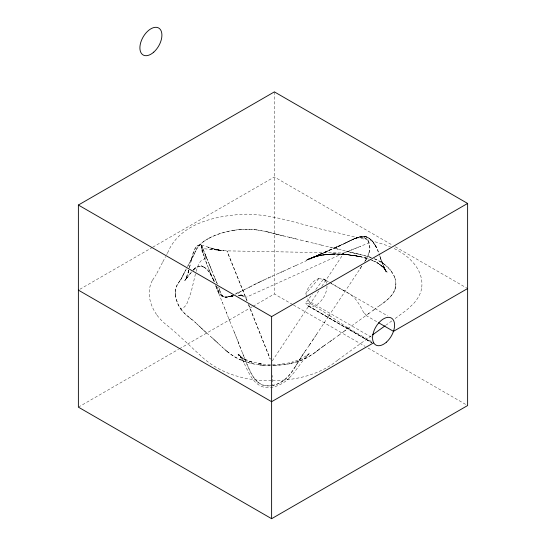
<?xml version="1.0" encoding="UTF-8"?>
<svg xmlns="http://www.w3.org/2000/svg" width="546" height="546" viewBox="0 0 546 546"><rect width="100%" height="100%" fill="white"/><g stroke="black" fill="none" stroke-linecap="round" stroke-linejoin="round"><path stroke-width="0.41" stroke-dasharray="2.73 2.05" d="M189.496 267.608L192.834 254.026L195.68 247.543L198.205 245.174L201.378 245.018L202.197 249.74M421.771 287.21C423.744 268.864 407.869 254.579 392.485 247.802M395.741 286.445L395.611 280.446M395.713 286.616C394.287 294.362 387.81 299.768 381.722 304.129M189.469 267.683L190.404 263.663M190.895 261.438L191.66 258.265M195.475 273.846L191.236 291.721L187.121 303.221L185.333 305.978L183.265 307.978L180.869 309.091L178.992 306.135A79.702 46.014 0 0 1 176.378 300.034L175.273 293.98M191.434 259.173C193.066 254.313 194.151 243.857 201.378 245.018L214.558 249.085M188.745 270.652L188.145 273.02L188.834 270.598M188.916 269.936L185.592 279.791L186.404 278.105L184.725 280.726L193.025 270.134L196.028 267.547L194.506 268.407C197.031 267.083 199.911 265.834 202.812 266.537L202.218 266.434L204.996 267.69L204.279 267.185L208.777 271.444L214.544 281.538L213.227 279.224M196.15 271.423C197.734 266.748 199.119 259.766 204.934 258.94A35.9 7.951 67.4 0 0 207.241 265.213M188.834 270.441L186.022 278.726L187.176 277.102L185.517 279.388L191.612 271.826M368.987 252.723L369.895 247.536L369.082 242.82L343.925 253.023L245.857 297.447L237.988 292.949M368.891 253.003L366.502 258.401M394.949 289.441L395.946 283.975L394.997 278.112M194.574 253.283L195.912 250.327M394.758 289.953C391.851 297.01 385.333 301.569 379.34 305.842M195.011 252.232L195.263 251.658M182.535 276.337L183.203 274.931M182.596 276.201L182.978 275.402M182.494 276.413L181.702 278.03M183.074 275.198L185.306 270.802M183.258 274.809L183.436 274.44M183.558 274.194L183.811 273.689M181.982 277.477L180.296 280.323M193.762 255.064L194.54 253.358L193.407 255.746M183.934 273.444L184.562 272.215M193.721 255.146L192.963 256.565M181.661 278.112L181.115 279.108M188.274 265.24L190.513 260.968M188.384 265.035L187.592 266.544M162.865 261.787L165.595 256.579M184.685 271.976L186.029 269.458M188.049 265.663L187.831 266.086M189.414 263.049L189.653 262.592M189.776 262.36L190.138 261.671M162.531 262.421L156.224 274.556M185.428 270.57L185.674 270.12M190.349 261.275L190.752 260.517M185.981 269.547L186.377 268.803M152.552 280.159L156.149 274.665M190.643 260.729L191.489 259.193M193.257 256.026L191.585 259.022M191.373 259.398L191.619 258.968M166.701 254.559L167.301 253.501M167.602 252.969C179.675 222.891 217.103 215.281 246.014 214.175C277.423 214.428 306.988 227.211 337.578 232.705C355.112 237.776 373.491 240.035 390.479 246.915M364.871 261.281C372.468 253.371 371.846 232.528 356.661 238.076C352.893 239.332 349.385 241.23 345.802 242.922M364.912 261.213L365.24 260.654M295.611 366.107L297.16 363.588M297.331 363.308L298.375 361.636M178.112 283.442L179.532 281.347M295.27 366.666L292.028 371.628A55.323 48.526 -29.3 0 1 291.073 372.986C286.684 379.04 280.31 383.783 272.932 385.408L272.304 375.457M298.553 361.356L299.788 359.418M299.966 359.138L301.399 356.934M301.583 356.661L303.037 354.463M361.397 266.755L361.759 266.209M316.475 334.486L324.617 322.16M361.78 266.175L327.805 317.349M272.304 360.906L318.987 290.588M321.812 286.336L343.925 253.023L226.918 250.867L201.911 248.56L201.481 246.574M316.639 334.241L311.527 341.912M324.256 322.706L328.938 315.649M314.455 337.53L315.185 336.438M359.944 268.96L361.036 267.308M313.349 339.189L308.626 346.205M303.405 353.917L304.504 352.279M309.684 344.642L310.79 343.004M305.985 350.095C296.28 362.831 290.431 381.606 272.884 385.415M309.316 345.188L305.46 350.866M180.009 280.699L179.375 281.565A53.979 31.163 0 0 0 175.191 291.018M179.668 281.17L180.228 280.412M329.586 315.629A24.986 10.579 49.4 0 0 329.156 315.349L310.449 303.453A70.366 33.19 -48.4 0 1 306.586 303.173L305.746 303.037L312.455 294.001M315.806 289.482L323.628 278.945L328.794 281.927M306.026 356.982L309.248 353.412C301.146 361.452 295.891 371.901 287.483 379.647M193.182 270.079L195.222 267.874L193.537 269.485C196.007 267.397 199.126 265.738 202.464 266.366L201.085 265.834C208.279 267.833 210.968 275.314 214.319 281.142L214.08 280.678L214.646 281.859M307.944 354.873L308.968 353.924L301.412 358.872L292.67 362.059L293.093 361.93C281.552 364.885 269.41 365.315 257.651 363.479L262.565 364.168L248.382 361.09L252.969 362.599L240.752 357.357L244.833 359.766L238.008 354.579L241.523 357.487L238.288 354.436L241.503 357.869L238.622 354.177L243.748 362.442M289.496 377.798C283.415 383.975 274.836 388.035 266.073 387.667C249.815 385.101 247.085 365.172 238.827 353.781M192.956 270.181L196.028 267.547M317.397 350.723L317.758 350.443M317.219 350.866L317.936 350.3M338.008 359.93L372.024 335.251M317.417 350.709L315.39 352.286M317.82 350.389L321.833 347.345M318.106 350.163L319.253 349.276M337.783 360.114C319.738 374.911 295.877 380.309 272.973 380.61M315.513 352.19L307.535 357.459M319.567 349.037L320.209 348.553M314.974 352.6L314.557 352.907A84.398 48.724 0 0 1 311.541 355.037L303.842 359.302L295.133 362.476M321.178 347.829L323.505 346.137M338.629 335.326L342.322 332.637M322.167 347.106L322.836 346.621M343.707 331.627L369.308 313.111M339.175 334.923L330.002 341.537M342.008 332.862L343.878 331.504M368.072 314.005L373.43 310.108M391.823 320.925L386.275 324.952M344.656 330.937L345.427 330.378M374.01 309.691L377.941 306.845M373.02 310.408L374.283 309.493M395.188 318.482L406.913 309.848L413.615 303.542A75 43.305 0 0 0 421.867 287.216M377.682 307.036L380.931 304.702M332.835 339.516L333.633 338.943M323.225 346.341L328.76 342.417M323.846 345.891L324.249 345.604M331.224 340.67L332.029 340.097M324.652 345.318L325.054 345.031M330.965 340.854L328.385 342.683M325.464 344.744L325.873 344.451M205.296 240.411C214.865 234.33 226.099 231.272 237.251 229.784M79.853 289.278L152.061 247.591M152.798 247.161L274.379 176.972L392.39 245.106M78.378 407.132L178.59 349.276M179.327 348.853L252.272 306.736M253.01 306.313L274.379 293.973L292.813 304.62M307.098 357.691L299.208 361.179L290.656 363.588M250.245 286.759L235.483 294.096L236.084 293.837M246.335 288.766L247.481 288.179M249.297 287.244L254.873 284.391M251.31 286.213L252.348 285.674M244.574 289.667L240.957 291.496M253.76 284.957L261.097 281.299M255.364 284.145L256.333 283.654M256.818 283.408L258.729 282.459M240.588 291.687L238.356 292.772M259.207 282.221L272.734 275.942M261.575 281.067L264.933 279.477M344.587 243.332C351.023 240.656 357.377 236.036 364.68 236.514L359.302 236.991L362.046 236.493M345.311 243.161L343.83 243.857M343.338 244.089L341.359 244.997M265.902 279.026L266.878 278.583M354.845 238.534L339.585 245.611M316.25 256.279L318.222 255.378M286.705 269.683L289.673 268.339M293.584 266.557L296.533 265.213M321.382 253.938L323.498 252.975M288.67 268.789L293.891 266.414M310.79 258.756L321.669 253.808M267.861 278.132L268.844 277.689M283.333 271.212L287.565 269.294M296.007 265.458L311.316 258.524M322.652 253.358L328.562 250.696M340.868 245.222L337.913 246.553M324.624 252.47L334.957 247.864M283.749 271.028L278.794 273.253M321.341 253.678L314.694 256.654L320.543 254.054M269.833 277.238L270.823 276.795M279.784 272.809L281.77 271.915M319.833 254.354L331.006 249.379M325.109 251.993L340.622 245.168L334.5 247.864L339.817 245.509M330.043 250.041L329.054 250.477M271.819 276.351L279.102 273.116M331.518 249.385L332.009 249.167M333.988 248.293C343.98 245.386 353.064 236.152 363.923 237.53M335.947 247.427L336.93 246.99M316.509 255.842L322.065 253.392L315.349 256.327M317.185 255.521L310.381 258.476L316.093 256.026M312.319 257.637L317.949 255.248L307.214 259.534C323.928 252.081 342.82 253.46 360.394 256.613C345.795 253.856 330.63 252.75 316.052 256.32L326.392 254.436L335.729 253.822L324.631 254.586L316.878 256.238L309.056 258.661L322.181 254.825L311.124 257.773L319.226 255.678L329.811 254.211M313.042 257.309L305.658 260.387L312.749 257.453L311.084 258.128M342.397 253.713L360.694 246.219M308.142 259.35L314.735 256.702L309.746 258.586L318.939 255.692M355.275 238.363C367.908 230.999 376.706 244.56 379.49 255.2C376.72 248.027 373.6 238.513 365.131 236.589M231.913 295.584C224.515 299.788 217.752 294.99 216.83 286.732M231.777 295.639C223.621 300.566 219.983 293.966 218.769 287.373M293.803 362.844L294.424 362.674M313.759 257.07C329.238 252.341 345.707 253.883 361.363 256.832L353.869 255.535M291.892 363.315L287.428 364.216M289.899 363.745L286.118 364.435M221.103 295.57C224.515 298.744 229.573 296.144 233.401 295.816M233.463 295.802L228.044 296.792L233.019 296M233.606 230.296L232.958 230.405A61.241 35.36 0 0 0 209.152 238.179M286.677 364.339L275.389 365.492M233.941 230.241L242.868 229.306M233.122 295.939L229.102 296.526L233.299 296.034M285.367 364.544L272.434 365.574M237.612 229.736L238.636 229.627M239.141 229.579L240.165 229.484M240.438 229.463L244.669 229.245M199.529 244.833L200.232 244.82M243.134 229.293L244.219 229.252M233.647 295.707L231.34 295.802L233.033 295.734M274.713 365.52L272.331 365.574M270.024 385.879C252.047 386.861 248.048 364.987 242.137 352.197M244.485 229.245L253.583 229.518L262.742 230.828M238.111 295.55L241.728 295.488L238.725 295.529L242.117 295.659L244.738 296.758L243.229 295.946M245.352 229.224L246.717 229.218M271.417 380.623C245.516 381.06 218.393 373.43 199.734 354.77C188.384 344.594 177.655 333.688 165.663 324.263A91.981 53.105 0 0 1 156.552 314.557M270.482 365.581L265.895 365.451M270.29 365.581L267.868 365.533M268.072 385.988L263.411 385.38M247.399 229.218L250.798 229.32M331.893 254.074C343.373 253.986 354.893 255.057 365.997 258.06L363.704 257.412L368.891 259.097M266.544 365.479L267.226 365.513M265.24 365.41L265.868 365.445M263.254 365.274L265.192 365.41M251.474 229.361L252.825 229.456M264.51 365.37L261.909 365.151M253.501 229.511L255.514 229.709M262.49 365.206L259.91 364.94M210.244 249.331L220.727 250.355L214.387 249.283L220.802 250.443L214.401 249.14L220.877 250.553L214.428 249.051M218.584 250.102L223.846 250.689L218.584 250.102L220.727 250.355M261.145 365.076L257.193 364.571M352.382 255.316L343.57 254.32L358.203 256.245M256.183 229.784L265.936 231.518M259.145 364.844L254.545 364.121M255.132 364.23C245.277 362.517 235.735 358.524 227.989 352.143M253.781 363.97L242.096 360.51M264.039 231.095L265.417 231.395M356.599 253.665L358.463 254.074M357.173 253.794L357.787 253.924M356.04 253.542L356.408 253.624M356.879 253.733L354.17 253.126M358.156 254.006L361.329 254.723A70.803 40.875 0 0 1 369.942 257.077M354.641 253.228L355.105 253.337M359.916 254.395L371.423 257.616M265.718 231.463L267.479 231.886M352.757 252.791L354.34 253.16M353.706 253.016L352.286 252.682M266.311 231.6L266.898 231.743M283.429 235.892L287.312 236.814M281.661 235.476L283.9 236.008M287.21 236.787L289.728 237.387M352.45 252.723L349.413 251.986M289.025 237.217L291.202 237.742M280.555 235.21L282.173 235.599M290.991 237.687L293.502 238.295M280.91 235.299L278.658 234.753M321.103 245.031L330.446 247.29M351.337 252.457L350.375 252.225M293.373 238.261L296.014 238.902M314.571 243.448L318.768 244.465M331.156 247.461L334.923 248.375M318.591 244.424L321.915 245.229M329.9 247.154L331.524 247.55M334.753 248.334L336.179 248.683M295.522 238.786L301.03 240.131M306.197 241.4L314.824 243.509M277.771 234.534L279.026 234.841M359.152 256.422L368.98 259.125M336.916 248.867L337.994 249.133M335.831 248.601L339.933 249.611M349.931 252.115L340.69 249.802M267.192 231.811L268.543 232.152M300.88 240.09L307.302 241.666M277.143 234.377L278.207 234.644M348.45 251.747L348.935 251.87M276.522 234.227L277.32 234.425M339.08 249.399L341.182 249.925M347.433 251.494L347.939 251.624M267.82 231.968L269.308 232.343M276.883 234.316L275.273 233.913M345.898 251.112L346.41 251.242M275.58 233.988L276.447 234.207M275.15 233.879L273.034 233.333M268.796 232.214L270.932 232.773M274.297 233.661L274.72 233.77M273.874 233.552L271.348 232.883M270.693 232.712L271.546 232.937M369.922 257.098L371.096 257.5M201.324 245.052L202.846 248.205M374.392 258.756L379.743 261.322L384.336 264.271M241.578 360.299L236.084 357.637A71.069 41.032 0 0 1 228.16 352.252L227.58 351.808M374.501 258.804C380.774 261.391 386.711 265.22 390.909 270.632M370.27 259.534L375.662 261.903L373.225 260.572M371.908 260.237L379.45 264.182L377.013 262.469L382.889 266.926L380.514 264.783L385.565 269.84L383.476 267.24L385.613 270.4L382.91 265.097L385.626 270.707L383.886 267.472L387.141 272.181L382.801 266.782L385.08 269.239L380.084 264.455L382.466 266.544L377.013 262.469M244.533 359.336L248.683 361.445M326.706 283.36A15.568 8.989 -60 0 0 323.628 278.945L328.371 281.913M331.006 283.401L345.065 291.366M347.236 292.574C355.753 296.649 359.985 305.419 364.059 313.404M395.338 246.806L466.885 288.117M329.45 282.302L387.735 315.957M366.018 315.486L377.463 322.092M371.246 337.114L308.947 301.153L310.449 303.453M348.423 328.207L372.092 341.871M308.599 306.197L372.031 342.779L307.425 305.426L371.649 342.574M293.55 305.043L365.097 346.348M368.045 348.055L466.147 404.688M347.543 327.689L329.579 315.595M221.983 296.232L219.574 293.618L216.578 286.063M384.657 264.51L390.438 270.038L394.424 276.576M190.254 318.257L193.939 321.225M190.397 318.366L189.38 317.574M191.366 319.117L192.021 319.628A61.807 35.688 0 0 1 193.011 320.427L194.717 321.915M189.209 317.444L188.582 316.939M188.67 317.014L184.179 313.001A62.244 35.934 0 0 1 180.869 309.091A70.891 40.93 0 0 1 178.201 304.6L175.764 297.707M227.887 352.061L226.979 351.317M227.477 351.726L224.747 349.42M226.883 351.235L226.433 350.866M226.092 350.573L221.888 346.853M258.121 382.507L255.303 379.607L252.245 375.15M194.376 321.614L195.059 322.222M223.771 348.553L220.639 345.693M206.675 332.958L210.579 336.445M205.33 331.75L206.804 333.067M210.497 336.377L211.971 337.694M205.801 332.173L203.132 329.757M211.814 337.558L213.438 339.018M204.477 330.978L204.921 331.374M213.322 338.916L214.168 339.687M194.888 322.065L195.407 322.543M203.494 330.091L203.863 330.419M213.984 339.516L215.622 341.011M195.175 322.331L197.045 324.071M214.51 339.994L215.097 340.533M202.709 329.375L203.153 329.777M202.266 328.965L202.771 329.422M215.486 340.888L215.984 341.346M202.402 329.095L200.498 327.327M215.868 341.243L216.346 341.68M202.04 328.76L201.317 328.091M216.257 341.591L217.069 342.349M217.015 342.301L217.424 342.683M217.39 342.649L217.786 343.018M220.209 345.29L220.755 345.802M200.054 326.911L200.6 327.423M217.642 342.881L219.922 345.024M219.669 344.785L220.284 345.359M200.245 327.088L199.529 326.419M196.983 324.01L197.399 324.406M199.174 326.085L199.638 326.522M197.365 324.372L199.222 326.133M391.189 270.993L393.884 275.382L395.529 280.057M180.869 309.091L183.026 311.759A72.632 41.933 0 0 0 188.602 316.933M156.593 314.551C152.587 308.831 149.816 302.115 149.27 295.113A76.774 44.322 0 0 1 152.484 280.146M374.106 243.543L373.3 242.267L375.361 245.529M217.117 283.442L216.421 281.886M217.431 284.159L214.858 278.235M216.189 281.367L212.64 272.679M210.579 273.396L212.687 278.412M207.767 260.756L207.132 259.227M208.463 262.408L208.668 262.899M218.229 290.527L218.748 291.769L218.591 291.38M211.295 275.088L209.534 270.884A80.132 17.834 67.4 0 1 207.965 267.11L207.494 265.847M212.449 277.832L214.257 282.18M209.302 264.421L206.716 258.217M213.213 279.668L213.998 281.552M210.142 272.352L204.893 258.811M209.07 263.855L209.732 265.458M209.521 264.947L209.978 266.066M206.907 258.681L206.313 257.227M209.944 265.984L211.029 268.646M206.606 257.958L205.733 255.774M214.755 277.975L214.435 277.191M210.162 266.509L210.592 267.574M215.54 285.326L216.052 286.589M229.798 321.116L234.698 333.231M210.906 268.352L211.459 269.724M214.325 276.924L214.114 276.399M215.82 286.015L217.984 291.421M227.58 315.602L229.354 320.011M234.186 331.961L235.715 335.749M228.706 318.407L229.859 321.273M246.867 300.73L226.918 250.867L247.106 300.6M248.396 304.552L270.236 359.145M211.377 269.519L211.841 270.68M206.204 256.961L205.276 254.593M216.557 287.851L217.315 289.742M226.064 311.814L227.621 315.704M235.278 334.671L236.363 337.373M211.78 270.529L212.305 271.847M213.636 275.211L213.902 275.873M236.22 337.012L241.653 350.928M224.379 307.596L226.535 312.995M212.21 271.608L212.763 273.007M237.223 339.537L237.728 340.8M217.82 290.998L219.055 294.123M222.242 302.197L224.556 308.033M248.662 304.552L270.209 359.029M218.816 293.523L222.55 302.982M237.974 341.427L238.964 343.96M205.617 255.487L204.306 252.061M239.462 345.222L239.947 346.492M240.192 347.126L240.677 348.396M241.605 350.812L246.935 364.175L251.249 373.382A54.191 53.351 -87.3 0 0 252.225 375.163M203.085 248.819L203.815 250.744M204.375 252.238L201.972 246.055A17.308 0.983 74.8 0 0 201.358 244.942M394.615 277.061L394.826 277.621M218.83 287.537L219.792 290.356M379.784 255.978L385.251 270.209L383.599 266.687L386.138 271.99L380.617 258.654L382.903 264.858L380.05 256.681M204.525 257.712L204.934 258.94L203.706 255.146M201.959 248.778L204.47 257.555M203.665 254.996L203.44 254.265M219.874 290.636L221.464 294.792L223.853 296.826A13.882 5.569 -33.9 0 0 225.075 297.072M202.88 252.32L202.771 251.931M175.723 297.509L175.519 296.348M274.379 91.878L274.379 293.973M203.214 252.395A19.008 1.618 71.8 0 1 202.6 250.088M318.85 278.569A24.959 24.031 56.2 0 1 325.716 280.46M272.904 385.258A22.782 22.154 -33.7 0 1 268.072 385.872M368.687 241.81A24.584 14.81 -50.2 0 1 369.123 242.786M238.036 292.465A23.717 4.204 -26.7 0 1 236.302 293.284M348.355 328.085A24.468 6.552 41.3 0 1 347.481 327.566M202.505 252.941A24.277 3.679 69.1 0 1 201.597 249.474M202.313 250.614A20.277 2.17 70.7 0 1 201.979 249.304M202.866 252.088A22.174 2.539 70.3 0 1 202.621 251.201M227.15 296.84A12.224 4.777 -32.9 0 1 225.164 296.983M205.337 254.839A95.987 4.873 74.3 0 1 204.859 253.61M201.781 247.488A10.415 0.594 74.8 0 1 201.426 245.202M363.834 237.681A22.57 13.5 -51.6 0 1 368.857 241.653M263.397 385.415A14.605 14.455 -69.4 0 1 258.128 382.493M366.148 315.138A6.934 4.682 78.5 0 1 364.503 312.981M342.943 290.172A5.781 0.341 27.6 0 1 344.642 290.922M327.013 286.159A15.568 8.989 -60 0 1 318.031 303.842A15.568 8.989 -60 0 1 305.746 303.037M209.111 238.152A46.007 26.563 0 0 0 196.949 248.464A56.02 32.344 0 0 0 195.359 251.467M181.026 279.259A20.12 11.616 0 0 1 180.603 279.9M175.273 293.98A54.061 31.211 0 0 1 175.368 291.032M364.899 261.855A81.975 54.191 -43.8 0 1 364.557 262.414M366.578 258.415A49.706 32.023 -44.5 0 1 365.315 260.674M205.671 258.381A26.645 3.447 69.8 0 1 204.45 254.511M308.981 301.126A25.58 24.625 56.2 0 1 305.801 293.536M195.932 250.327A47.045 27.163 0 0 1 205.214 240.37M175.546 296.348A53.051 30.624 0 0 1 177.921 283.401M318.85 278.596L305.842 293.523A15.568 8.989 -60 0 1 318.85 278.596M356.518 237.885L354.142 238.827L356.947 237.715L356.518 237.885M242.117 295.659L239.353 295.488L243.093 296.041L242.124 295.72M366.011 236.814L363.697 236.438L366.462 236.896L366.011 236.814M214.482 249.031L207.89 247.413L220.973 250.689L214.482 249.031M368.755 237.974L366.912 237.039L369.198 238.206L368.755 237.974M372.044 240.806L370.461 239.134L372.884 241.701L372.044 240.806M375.293 245.523L374.501 244.076L376.453 247.707L375.293 245.523"/><path stroke-width="0.82" d="M385.223 325.716L372.556 334.869M78.378 205.037L274.379 91.878L467.622 203.446L467.622 405.542L271.621 518.7L78.378 407.132L78.378 205.037L271.621 316.605L467.622 203.446M373.669 342.786L271.621 401.699L78.378 290.131M467.622 288.541L393.482 331.34L378.61 322.754M271.621 316.605L271.621 518.7M386.391 342.185A15.568 8.989 -60 0 0 391.38 318.059A15.568 8.989 -60 0 0 372.952 334.329A15.568 8.989 -60 0 0 386.391 342.185M153.754 52.136A15.568 8.989 -60 0 0 158.688 28.023A15.568 8.989 -60 0 0 140.274 44.349A15.568 8.989 -60 0 0 153.754 52.136"/></g></svg>
